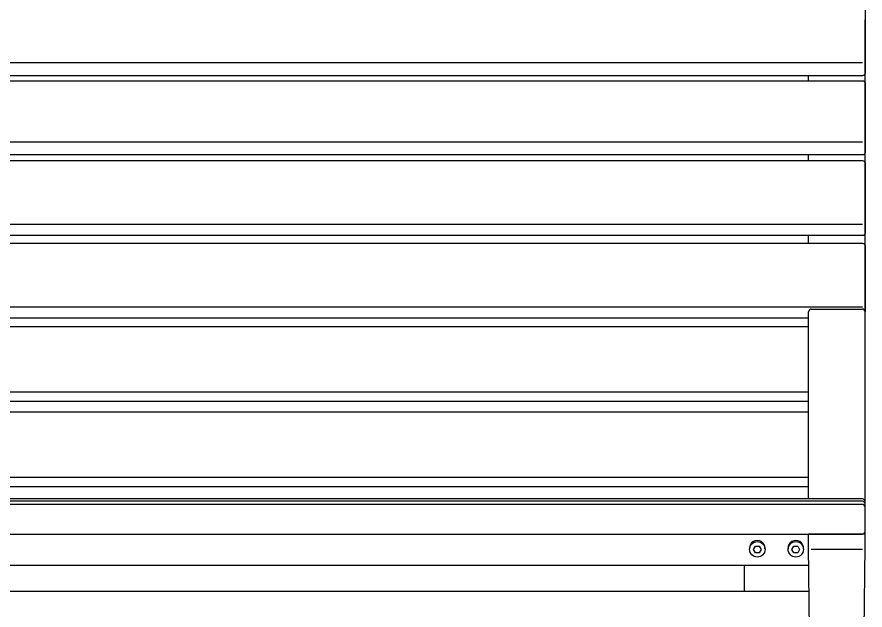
# Model space of a CAD drawing. Header units: millimetres. Extents: x 11004 to 16944, y 3085 to 7285.
# Drawn here: x 13743 to 14404, y 6345 to 6808 of the extents above; entities that cross this region are included whole.
import ezdxf

# ---------------------------------------------------------------- set-up
doc = ezdxf.new("R2010")
doc.units = ezdxf.units.MM
doc.header["$LTSCALE"] = 0.3

msp = doc.modelspace()

# ---------------------------------------------------------------- linework, layer by layer
for p, q in [((14404.47, 6394.72), (14404.47, 6805.44)), ((14402.47, 6772.03), (12605.95, 6772.03)), ((14360.47, 6758.05), (14360.47, 6761.96)), ((14402.47, 6710.23), (12605.95, 6710.23)), ((14360.47, 6695.74), (14360.47, 6700.16)), ((14402.47, 6645.96), (12605.95, 6645.96)), ((14360.47, 6631.31), (14360.47, 6637.23)), ((14402.47, 6581.53), (12605.95, 6581.53)), ((14362.47, 6579.92), (14402.47, 6579.92)), ((14360.47, 6431.82), (14360.47, 6577.92)), ((14360.47, 6566.45), (14360.47, 6572.8)), ((14360.47, 6515.08), (12647.95, 6515.08)), ((14360.47, 6499.87), (14360.47, 6507.74)), ((14360.47, 6448.51), (12647.95, 6448.51)), ((14360.47, 6431.82), (14360.47, 6441.17)), ((14404.47, 6404.37), (14360.47, 6404.37)), ((14360.47, 6394.72), (14360.47, 6404.37)), ((14364.47, 6010.45), (14360.47, 6394.72)), ((14400.47, 6010.45), (14404.47, 6394.72)), ((14402.43, 6392.37), (14362.49, 6392.37)), ((14360.62, 6380.01), (12647.8, 6380.01)), ((14310.47, 6359.69), (14310.47, 6380.01)), ((14360.83, 6359.69), (12647.59, 6359.69))]:
    msp.add_line(p, q)
for points in [[(12605.95, 6819.86), (14402.47, 6819.86, -0.414214), (14404.47, 6817.86), (14404.47, 6763.96, -0.414214), (14402.47, 6761.96), (12605.95, 6761.96, -0.404183), (12603.95, 6763.9), (12603.95, 6817.86, -0.414214)], [(12605.95, 6758.05), (14402.47, 6758.05, -0.414214), (14404.47, 6756.05), (14404.47, 6702.16, -0.414214), (14402.47, 6700.16), (12605.95, 6700.16, -0.404183), (12603.95, 6702.09), (12603.95, 6756.05, -0.414214)], [(12605.95, 6695.74), (14402.47, 6695.74, -0.414214), (14404.47, 6693.74), (14404.47, 6639.23, -0.414214), (14402.47, 6637.23), (12605.95, 6637.23, -0.404183), (12603.95, 6639.17), (12603.95, 6693.74, -0.414214)], [(12605.95, 6404.37), (14402.47, 6404.37, 0.414214), (14404.47, 6406.37), (14404.47, 6425.56, 0.414214), (14402.47, 6427.56), (12605.95, 6427.56, 0.413698), (12603.95, 6425.56), (12603.95, 6406.37, 0.414214)]]:
    msp.add_lwpolyline(points, format="xyb", close=True)
for points in [[(12603.95, 6577.98), (12603.95, 6629.31, -0.414214), (12605.95, 6631.31), (14402.47, 6631.31, -0.414214), (14404.47, 6629.31), (14404.47, 6577.92)], [(14404.47, 6423.55), (14404.47, 6429.82, 0.414214), (14402.47, 6431.82), (12605.95, 6431.82, 0.414214), (12603.95, 6429.82), (12603.95, 6423.55)], [(14404.47, 6421.74), (14404.47, 6428, 0.414214), (14402.47, 6430), (12605.95, 6430, 0.414214), (12603.95, 6428), (12603.95, 6421.74)]]:
    msp.add_lwpolyline(points, format="xyb")
for points in [[(14360.47, 6572.8), (12647.95, 6572.8)], [(12647.95, 6566.45), (14360.47, 6566.45)], [(14360.47, 6507.74), (12647.95, 6507.74)], [(12647.95, 6499.87), (14360.47, 6499.87)], [(14360.47, 6441.17), (12647.95, 6441.17)], [(14321.97, 6395.11), (14323.47, 6392.51), (14321.97, 6389.91), (14318.97, 6389.91), (14317.47, 6392.51), (14318.97, 6395.11), (14321.97, 6395.11)], [(14351.97, 6395.11), (14353.47, 6392.51), (14351.97, 6389.91), (14348.97, 6389.91), (14347.47, 6392.51), (14348.97, 6395.11), (14351.97, 6395.11)]]:
    msp.add_lwpolyline(points)
for centre in [(14320.47, 6392.51), (14350.47, 6392.51)]:
    msp.add_circle(centre, 6)
for centre, radius, start, end in [((14362.47, 6577.92), 2, 90, 180), ((14402.47, 6577.92), 2, 0, 90), ((14320.47, 6393.51), 6, 355.21981, 184.78019), ((14350.47, 6393.51), 6, 355.21981, 184.78019)]:
    msp.add_arc(centre, radius, start, end)

doc.saveas('drawing.dxf')
